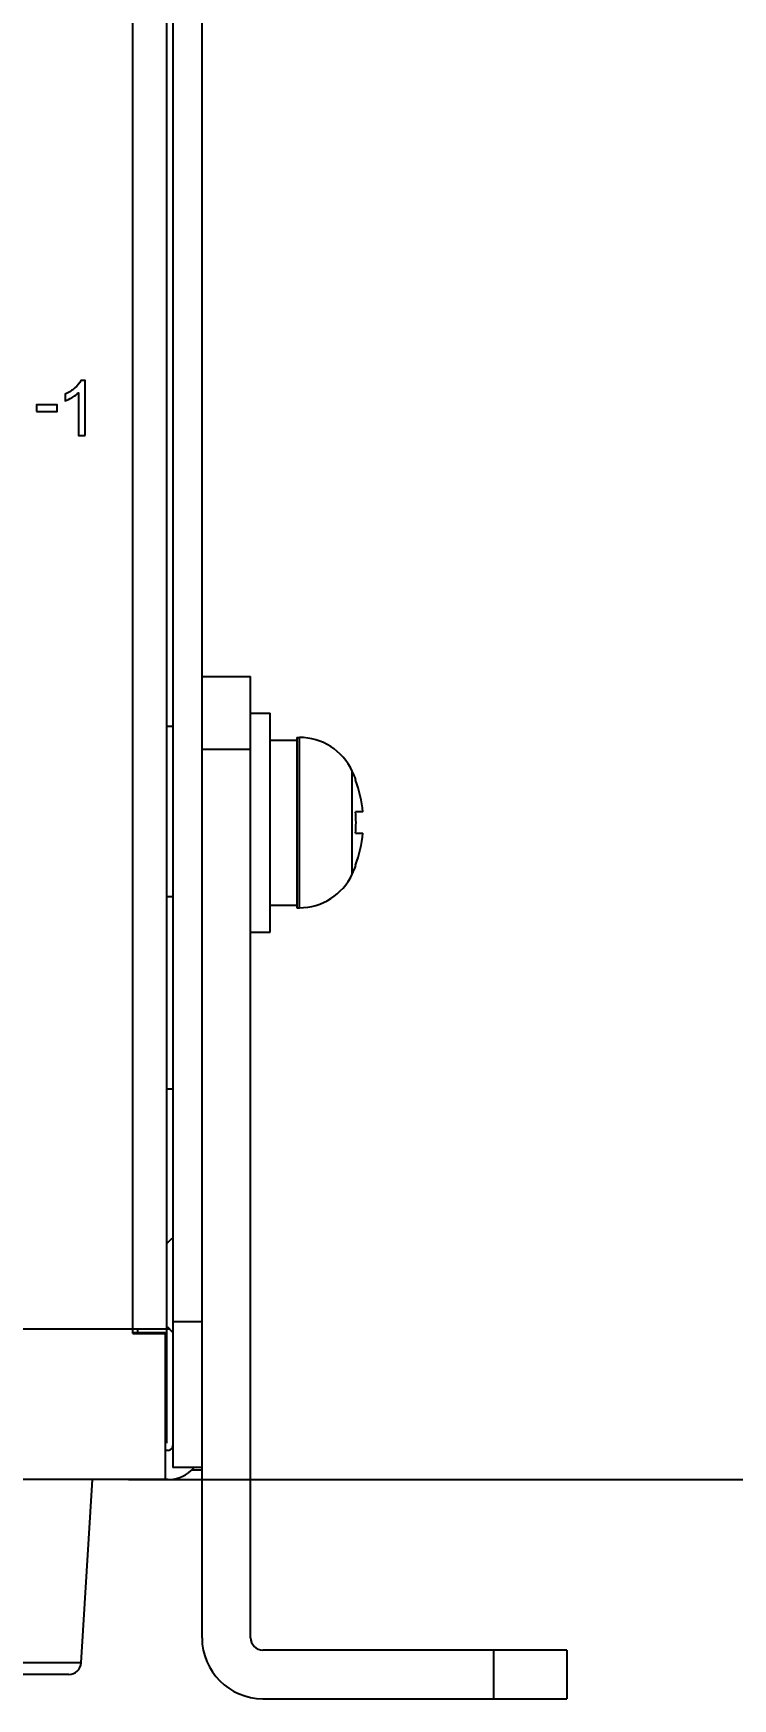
# Model space of a CAD drawing. Header units: millimetres. Extents: x 4086 to 8318, y 123 to 1549.
# Drawn here: x 7167.7 to 7196.5, y 1045.4 to 1113.9 of the extents above; entities that cross this region are included whole.
import ezdxf

# ---------------------------------------------------------------- set-up
doc = ezdxf.new("R2010")
doc.units = ezdxf.units.MM
for name, color, linetype in [('00_COMPONENTS', 7, 'Continuous'), ('20_ALL_FEATURES', 7, 'Continuous'), ('layer 3', 7, 'Continuous'), ('尺寸', 3, 'Continuous')]:
    doc.layers.add(name, color=color, linetype=linetype)
doc.styles.get("Standard").update_dxf_attribs({"font": ''})
doc.styles.get('Standard').set_extended_font_data('SimSun')
doc.dimstyles.get("Standard").update_dxf_attribs({"dimscale": 6, "dimtxt": 5, "dimasz": 3, "dimexe": 0.18, "dimexo": 0.0625, "dimgap": 0.8, "dimtad": 1, "dimtoh": 1, "dimdec": 1, "dimzin": 0, "dimdsep": 46, "dimtxsty": 'Standard', "dimcen": 0.09, "dimclrd": 256, "dimclre": 256, "dimclrt": 256, "dimadec": 0, "dimazin": 2, "dimtfac": 1, "dimtdec": 1, "dimtofl": 0, "dimtmove": 0, "dimatfit": 3, "dimfxl": 0, "dimtolj": 1, "dimtzin": 0, "dimarcsym": 0})

# ---------------------------------------------------------------- blocks, each defined once
blk = doc.blocks.new('*D77')
at = {"layer": 'Defpoints', "color": 0}
for p in [(7171.723, 1184.425), (7285.288, 1184.425), (7171.273, 1054.425)]:
    blk.add_point(p, dxfattribs=at)
at = {"layer": '尺寸', "lineweight": -2}
for p, q in [((7172.098, 1184.425), (7286.368, 1184.425)), ((7285.288, 1072.425), (7285.288, 1166.425)), ((7171.648, 1054.425), (7286.368, 1054.425))]:
    blk.add_line(p, q, dxfattribs=at)
at = {"layer": '尺寸'}
for points in [[(7288.288, 1166.425), (7282.288, 1166.425), (7285.288, 1184.425)], [(7282.288, 1072.425), (7288.288, 1072.425), (7285.288, 1054.425)]]:
    blk.add_solid(points, dxfattribs=at)
at = {"layer": '尺寸', "insert": (7265.488, 1119.425), "char_height": 30, "attachment_point": 5, "rotation": 90}
blk.add_mtext('\\A1;130.0', dxfattribs=at)

msp = doc.modelspace()

# ---------------------------------------------------------------- linework, layer by layer
at = {"layer": '00_COMPONENTS', "color": 7, "linetype": 'Continuous'}
for p, q in [((7169.702, 1046.893), (7170.173, 1054.425)), ((7169.702, 1046.893), (7149.643, 1046.893)), ((7169.203, 1046.425), (7150.142, 1046.425))]:
    msp.add_line(p, q, dxfattribs=at)
msp.add_arc((7169.203, 1046.925), 0.5, 270, 356.42367, dxfattribs=at)
at = {"layer": '20_ALL_FEATURES', "color": 7, "linetype": 'Continuous'}
for p, q in [((7173.473, 1183.925), (7173.473, 1054.925)), ((7174.673, 1047.925), (7174.673, 1183.925)), ((7173.223, 1055.925), (7173.223, 1182.925)), ((7171.823, 1060.425), (7171.823, 1178.425)), ((7174.673, 1087.425), (7176.673, 1087.425)), ((7176.673, 1047.925), (7176.673, 1087.425)), ((7173.473, 1085.375), (7173.223, 1085.375)), ((7176.673, 1085.925), (7177.473, 1085.925)), ((7177.473, 1076.925), (7177.473, 1085.924)), ((7177.473, 1084.815), (7178.573, 1084.815)), ((7178.573, 1084.925), (7178.678, 1084.925)), ((7178.573, 1084.925), (7178.573, 1077.925)), ((7178.678, 1077.925), (7178.678, 1084.925)), ((7176.673, 1084.425), (7174.673, 1084.425)), ((7180.853, 1079.309), (7180.853, 1083.54)), ((7181.006, 1083.175), (7180.986, 1083.175)), ((7181.006, 1083.175), (7181.004, 1083.182)), ((7181.284, 1081.862), (7180.986, 1081.862)), ((7180.986, 1080.987), (7181.284, 1080.987)), ((7180.986, 1079.675), (7181.006, 1079.675)), ((7181.004, 1079.667), (7181.006, 1079.675)), ((7173.473, 1078.375), (7173.223, 1078.375)), ((7177.473, 1078.035), (7178.573, 1078.035)), ((7178.573, 1077.925), (7178.678, 1077.925)), ((7176.673, 1076.925), (7177.473, 1076.925)), ((7173.473, 1070.475), (7173.223, 1070.475)), ((7173.223, 1064.125), (7173.448, 1064.35)), ((7173.473, 1060.925), (7174.673, 1060.925)), ((6846.023, 1060.625), (7173.323, 1060.625)), ((7173.173, 1060.463), (7171.823, 1060.463)), ((7171.823, 1060.425), (7173.173, 1060.425)), ((7172.023, 1060.625), (7172.023, 1060.463)), ((7173.173, 1054.425), (7173.173, 1060.425)), ((7173.248, 1060.7), (7173.448, 1060.5)), ((7173.285, 1055.625), (7173.173, 1055.625)), ((7174.673, 1054.925), (7173.473, 1054.925)), ((7174.247, 1054.825), (7174.673, 1054.825)), ((7173.273, 1054.425), (6846.073, 1054.425)), ((7189.673, 1047.425), (7177.173, 1047.425)), ((7186.673, 1045.425), (7186.673, 1047.425)), ((7189.673, 1047.425), (7189.673, 1045.425)), ((7177.173, 1045.425), (7189.673, 1045.425))]:
    msp.add_line(p, q, dxfattribs=at)
for centre, radius, start, end in [((7178.678, 1082.525), 2.4, 25.029, 90), ((7176.321, 1081.424), 5.002, 20.57594, 25.02812), ((7176.323, 1081.425), 4.981, 5.03918, 20.56976), ((7176.323, 1081.425), 4.684, 354.6403, 5.3597), ((7176.323, 1081.425), 4.981, 339.43024, 354.96082), ((7178.678, 1080.325), 2.4, 270, 334.971), ((7176.321, 1081.425), 5.002, 334.97186, 339.42109), ((7173.273, 1055.825), 0.2, 273.75049, 0), ((7173.273, 1055.825), 1.4, 270, 319.40037), ((7177.173, 1047.925), 2.5, 180, 270), ((7177.173, 1047.925), 0.5, 180, 270)]:
    msp.add_arc(centre, radius, start, end, dxfattribs=at)
at = {"layer": 'layer 3'}
for points, knots in [([(7169.87, 1097.336), (7169.87, 1097.336), (7169.595, 1097.336), (7169.595, 1097.336), (7169.595, 1097.336), (7169.595, 1097.336), (7169.595, 1099.089), (7169.595, 1099.089), (7169.595, 1099.089), (7169.529, 1099.025), (7169.441, 1098.962), (7169.334, 1098.899), (7169.334, 1098.899), (7169.227, 1098.836), (7169.13, 1098.789), (7169.044, 1098.757), (7169.044, 1098.757), (7169.044, 1098.757), (7169.044, 1099.023), (7169.044, 1099.023), (7169.044, 1099.023), (7169.198, 1099.095), (7169.333, 1099.183), (7169.448, 1099.286), (7169.448, 1099.286), (7169.563, 1099.389), (7169.645, 1099.489), (7169.693, 1099.586), (7169.693, 1099.586), (7169.693, 1099.586), (7169.87, 1099.586), (7169.87, 1099.586), (7169.87, 1099.586), (7169.87, 1099.586), (7169.87, 1097.336), (7169.87, 1097.336)], [0, 0, 0, 0, 0.1, 0.1, 0.1, 0.1, 0.2, 0.2, 0.2, 0.2, 0.3, 0.3, 0.3, 0.3, 0.4, 0.4, 0.4, 0.4, 0.5, 0.5, 0.5, 0.5, 0.6, 0.6, 0.6, 0.6, 0.7, 0.7, 0.7, 0.7, 0.8, 0.8, 0.8, 0.8, 1, 1, 1, 1]), ([(7167.872, 1098.319), (7167.872, 1098.319), (7167.872, 1098.595), (7167.872, 1098.595), (7167.872, 1098.595), (7167.872, 1098.595), (7168.723, 1098.595), (7168.723, 1098.595), (7168.723, 1098.595), (7168.723, 1098.595), (7168.723, 1098.319), (7168.723, 1098.319), (7168.723, 1098.319), (7168.723, 1098.319), (7167.872, 1098.319), (7167.872, 1098.319)], [0, 0, 0, 0, 0.2, 0.2, 0.2, 0.2, 0.4, 0.4, 0.4, 0.4, 0.6, 0.6, 0.6, 0.6, 1, 1, 1, 1])]:
    msp.add_open_spline(points, degree=3, knots=knots, dxfattribs=at)

# ---------------------------------------------------------------- dimensions: what is measured, and where the dimension line sits
at = {"layer": '尺寸'}
dim = msp.add_linear_dim(base=(7285.288, 1184.425), p1=(7171.273, 1054.425), p2=(7171.723, 1184.425), angle=90, dimstyle='Standard', dxfattribs=at)
dim.commit()
dim.dimension.update_dxf_attribs({"geometry": '*D77', "text_midpoint": (7285.288, 1119.425), "dimtype": 160})

doc.saveas('drawing.dxf')
